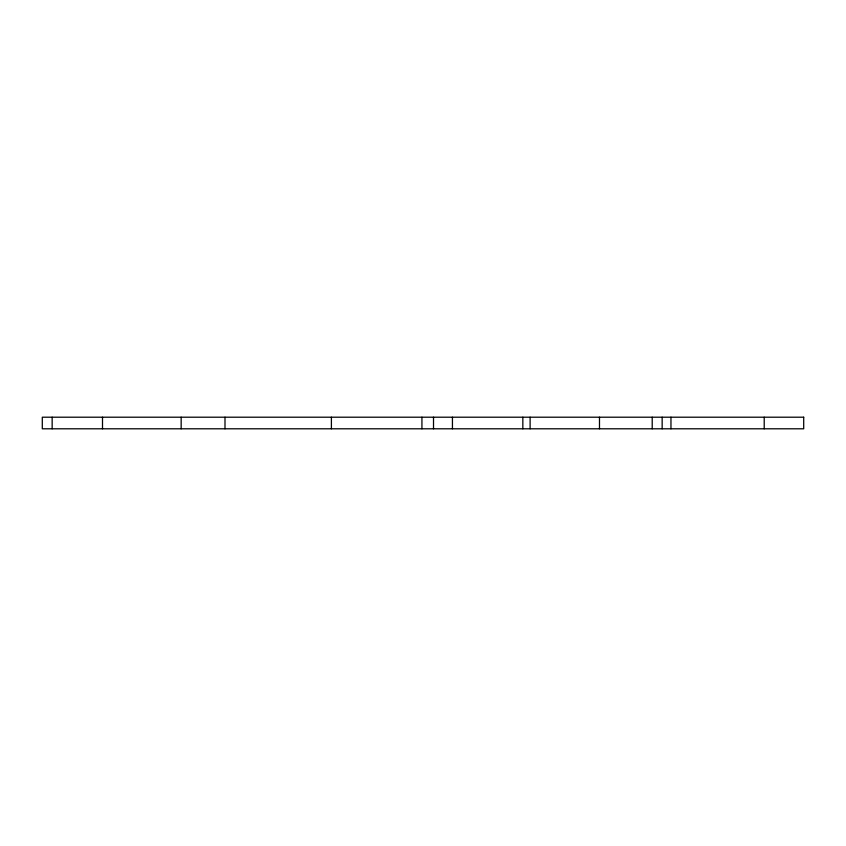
<?xml version="1.0" encoding="UTF-8"?>
<svg xmlns="http://www.w3.org/2000/svg" width="846" height="846" viewBox="0 0 846 846"><rect width="100%" height="100%" fill="white"/><g stroke="black" fill="none" stroke-linecap="round" stroke-linejoin="round"><path stroke-width="1.27" d="M764.213 417.205L764.213 428.795M670.963 417.205L670.963 428.795M662.154 417.205L662.154 428.795M652.213 417.205L652.213 428.795M599.486 417.205L599.486 428.795M530.114 417.205L530.114 428.795M522.839 417.205L522.839 428.795M452.441 417.205L452.441 428.795M433.512 417.205L433.512 428.795M421.932 417.205L421.932 428.795M331.399 417.205L331.399 428.795M224.994 417.205L224.994 428.795M181.16 417.205L181.16 428.795M102.503 417.205L102.503 428.795M52.156 417.205L52.156 428.795M803.7 417.205L42.3 417.205L42.3 428.795L803.7 428.795L803.7 417.205"/></g></svg>
